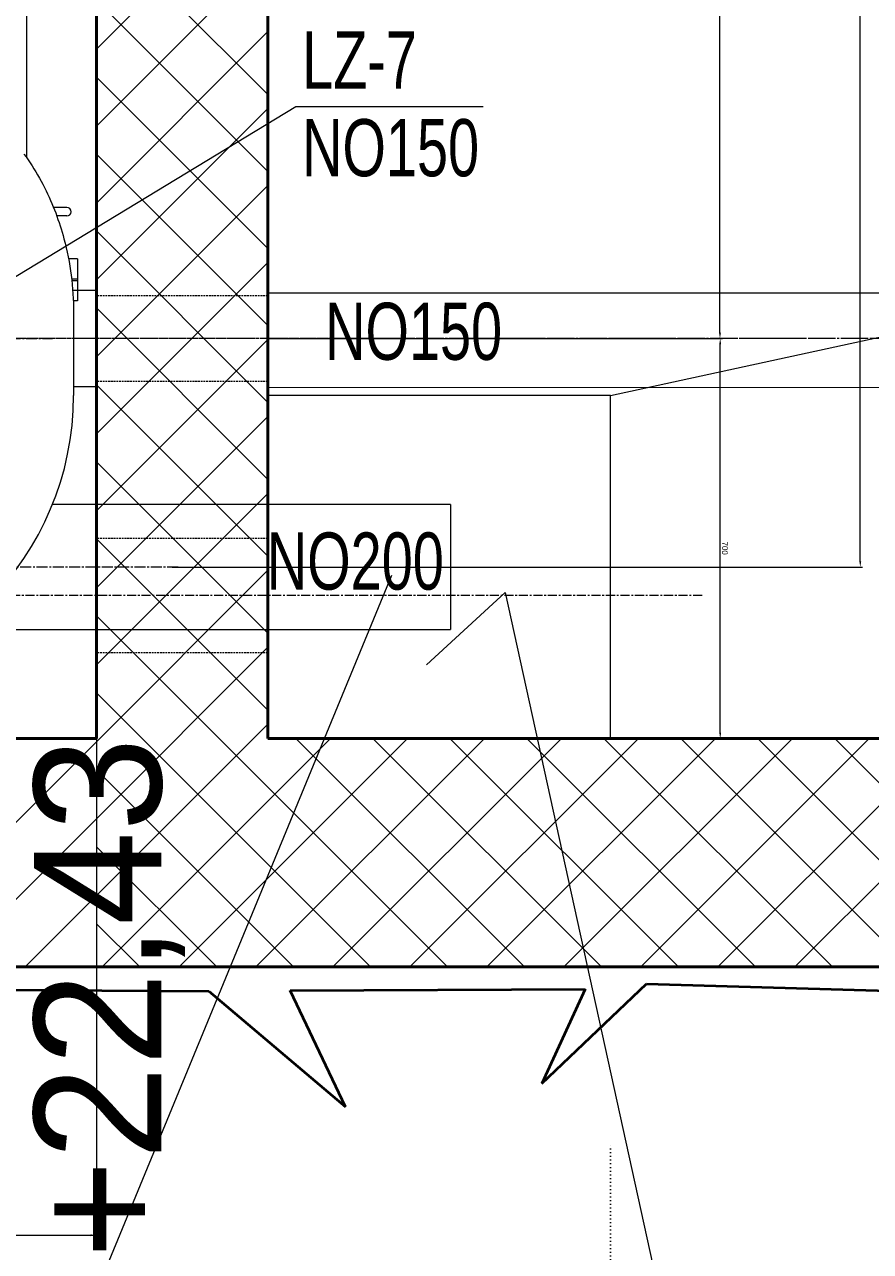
# Model space of a CAD drawing. Header units: millimetres. Extents: x 47631 to 558803, y 29659 to 315570.
# Drawn here: x 491231 to 492712, y 300802 to 302949 of the extents above; entities that cross this region are included whole.
import ezdxf

# ---------------------------------------------------------------- set-up
doc = ezdxf.new("R2010")
doc.units = ezdxf.units.MM
for name, pattern in [('GP kota 13.83_20.63_22.63_PBS_arhitektura$0$CENTER', [50.8, 31.75, -6.35, 6.35, -6.35]), ('GP kota 13.83_20.63_22.63_PBS_arhitektura$0$DOT', [6.35, 0, -6.35]), ('GP kota 13.83_20.63_22.63_PBS_arhitektura$0$HIDDEN', [9.525, 6.35, -3.175]), ('GP kota 13.83_20.63_22.63_PBS_strojarstvo_rashladni_sustav$0$CENTER', [2, 1.25, -0.25, 0.25, -0.25]), ('GP kota 13.83_20.63_22.63_PBS_strojarstvo_rashladni_sustav$0$CENTER2', [28.575, 19.05, -3.175, 3.175, -3.175])]:
    doc.linetypes.add(name, pattern=pattern)
doc.styles.add('GP kota 13.83_20.63_22.63_PBS_arhitektura$0$KOTE', font='arial.ttf')
doc.styles.add('GP kota 13.83_20.63_22.63_PBS_strojarstvo_rashladni_sustav$0$Arial', font='arial.ttf')
doc.styles.add('GP kota 13.83_20.63_22.63_PBS_strojarstvo_rashladni_sustav$0$SIMPLEXCE', font='arial.ttf', dxfattribs={"width": 0.9, "height": 100})

msp = doc.modelspace()

# ---------------------------------------------------------------- linework, layer by layer
at = {"color": 3, "linetype": 'Continuous', "lineweight": 40}
for p, q in [((491356.8, 301699.5), (491356.8, 306199.3)), ((491656.8, 301699.5), (491656.8, 306199.5)), ((491356.8, 301699.5), (476106.8, 301699.5)), ((510156.8, 301699.5), (491656.8, 301699.5)), ((510556.8, 301299.5), (487956.8, 301299.5))]:
    msp.add_line(p, q, dxfattribs=at)
at = {"color": 1, "linetype": 'Continuous', "lineweight": -3}
for p, q in [((491356.8, 301699.7), (491356.8, 306199.3)), ((491656.8, 301699.5), (491656.8, 306199.5)), ((489916.8, 301699.7), (491356.8, 301699.7)), ((510156.8, 301699.5), (491656.8, 301699.5))]:
    msp.add_line(p, q, dxfattribs=at)
at = {"color": 8, "linetype": 'Continuous', "lineweight": 5}
for p, q in [((492256.8, 302299.5), (510156.8, 306199.5)), ((491656.8, 303206.1), (491356.8, 302906.1)), ((491356.8, 303126.5), (491656.8, 302826.5)), ((491656.8, 303071.4), (491356.8, 302771.4)), ((491356.8, 302991.8), (491656.8, 302691.8)), ((491656.8, 302936.7), (491356.8, 302636.7)), ((491356.8, 302857.1), (491656.8, 302557.1)), ((491656.8, 302802), (491356.8, 302502)), ((491356.8, 302722.4), (491656.8, 302422.4)), ((491656.8, 302667.3), (491356.8, 302367.3)), ((491356.8, 302587.7), (491656.8, 302287.7)), ((491656.8, 302532.6), (491356.8, 302232.6)), ((491356.8, 302453), (491656.8, 302153)), ((491656.8, 302397.9), (491356.8, 302097.9)), ((491356.8, 302318.3), (491656.8, 302018.3)), ((491656.8, 302263.2), (491356.8, 301963.2)), ((491356.8, 302183.6), (491656.8, 301883.6)), ((491656.8, 302128.5), (491356.8, 301828.5)), ((491356.8, 302048.9), (491656.8, 301748.9)), ((491656.8, 301993.8), (491356.8, 301693.8)), ((491356.8, 301914.2), (491971.4, 301299.5)), ((491656.8, 301859.1), (491356.8, 301559.1)), ((491356.8, 301779.5), (491836.7, 301299.5)), ((491656.8, 301724.4), (491356.8, 301424.4)), ((491356.8, 301699.5), (491356.8, 301299.7)), ((491766.6, 301699.5), (491366.6, 301299.5)), ((491901.4, 301699.5), (491501.4, 301299.5)), ((492036.1, 301699.5), (491636.1, 301299.5)), ((491706.1, 301699.5), (492106.1, 301299.5)), ((492170.8, 301699.5), (491770.8, 301299.5)), ((491840.8, 301699.5), (492240.8, 301299.5)), ((492305.5, 301699.5), (491905.5, 301299.5)), ((491975.5, 301699.5), (492375.5, 301299.5)), ((492440.2, 301699.5), (492040.2, 301299.5)), ((492110.2, 301699.5), (492510.2, 301299.5)), ((492574.9, 301699.5), (492174.9, 301299.5)), ((492244.9, 301699.5), (492644.9, 301299.5)), ((492709.6, 301699.5), (492309.6, 301299.5)), ((492379.6, 301699.5), (492779.6, 301299.5)), ((492844.3, 301699.5), (492444.3, 301299.5)), ((492514.3, 301699.5), (492914.3, 301299.5)), ((492979, 301699.5), (492579, 301299.5)), ((492649, 301699.5), (493049, 301299.5)), ((490962.5, 301299.5), (491356.8, 301693.8)), ((491356.8, 301644.7), (491702, 301299.5)), ((491097.2, 301299.5), (491356.8, 301559.1)), ((491356.8, 301510), (491567.3, 301299.5)), ((491231.9, 301299.5), (491356.8, 301424.4)), ((491356.8, 301375.3), (491432.6, 301299.5))]:
    msp.add_line(p, q, dxfattribs=at)
at = {"color": 5, "linetype": 'Continuous', "lineweight": 20}
for p, q in [((492448.2, 302409.5), (492448.2, 306189.5)), ((492693.8, 302009.5), (492693.8, 306189.5)), ((491659.8, 302399.5), (492452.6, 302399.5)), ((491659.8, 302399.5), (492452.2, 302399.5)), ((492448.6, 301709.5), (492448.6, 302389.5)), ((491489.5, 301999.5), (492697.8, 301999.5)), ((491356.8, 301696.5), (491356.8, 300825.9)), ((491659.8, 301699.5), (492452.6, 301699.5)), ((490367.2, 300829.9), (491346.8, 300829.9))]:
    msp.add_line(p, q, dxfattribs=at)
at = {"color": 8, "linetype": 'Continuous', "lineweight": 9}
for p, q in [((491234.4, 303596.3), (491234.4, 302716.2)), ((491230, 302722.3), (491233.6, 302717.3)), ((491233.6, 302717.3), (491237.2, 302712.2)), ((491237.2, 302712.2), (491240.7, 302707)), ((491240.7, 302707), (491244.1, 302701.8)), ((491244.1, 302701.8), (491247.4, 302696.6)), ((491247.4, 302696.6), (491250.7, 302691.2)), ((491250.7, 302691.2), (491253.9, 302685.9)), ((491253.9, 302685.9), (491257, 302680.4)), ((491257, 302680.4), (491260, 302675)), ((491260, 302675), (491263, 302669.4)), ((491263, 302669.4), (491265.9, 302663.8)), ((491265.9, 302663.8), (491268.7, 302658.2)), ((491268.7, 302658.2), (491271.4, 302652.5)), ((491271.4, 302652.5), (491274.1, 302646.8)), ((491274.1, 302646.8), (491276.6, 302641)), ((491276.6, 302641), (491279, 302635.6)), ((491279, 302635.6), (491281.2, 302630.2)), ((491281.2, 302630.2), (491283.4, 302624.7)), ((491305, 302629), (491281.7, 302629)), ((491305, 302629), (491281.7, 302629)), ((491283.4, 302624.7), (491285.5, 302619.2)), ((491285.5, 302619.2), (491287.6, 302613.7)), ((491305, 302629), (491305, 302629)), ((491305, 302614), (491287.4, 302614)), ((491287.6, 302613.7), (491289.5, 302608.1)), ((491289.5, 302608.1), (491291.4, 302602.5)), ((491291.4, 302602.5), (491293.3, 302596.9)), ((491293.3, 302596.9), (491295.1, 302591.2)), ((491295.1, 302591.2), (491296.8, 302585.5)), ((491296.8, 302585.5), (491298.4, 302579.8)), ((491298.4, 302579.8), (491300, 302574.1)), ((491300, 302574.1), (491302, 302566.2)), ((491302, 302566.2), (491303.9, 302558.3)), ((491303.9, 302558.3), (491305.6, 302550.4)), ((491305.6, 302550.4), (491307.3, 302542.4)), ((491307.3, 302542.4), (491308.8, 302534.4)), ((491323, 302538.7), (491308, 302538.7)), ((491308.8, 302534.4), (491310.2, 302526.3)), ((491323.5, 302538.7), (491323, 302538.7)), ((491323.5, 302538.7), (491323.5, 302503.6)), ((491310.2, 302526.3), (491311.4, 302518.2)), ((491311.4, 302518.2), (491312.5, 302510.1)), ((491312.5, 302510.1), (491313.5, 302502)), ((491323, 302503.6), (491313.3, 302503.6)), ((491323.5, 302503.6), (491313.3, 302503.6)), ((491313.5, 302502), (491314.4, 302493.9)), ((491323.5, 302500.5), (491313.7, 302500.5)), ((491323.5, 302500.5), (491313.7, 302500.5)), ((491314.4, 302493.9), (491315.1, 302485.7)), ((491323.5, 302503.6), (491323, 302503.6)), ((491323.5, 302503.6), (491323.5, 302500.5)), ((491323.5, 302500.5), (491323.5, 302465.4)), ((491315.1, 302485.7), (491315.7, 302477.5)), ((491315.7, 302477.5), (491316.1, 302469.3)), ((491316.1, 302469.3), (491316.5, 302461.1)), ((491323.5, 302465.4), (491316.3, 302465.4)), ((491316.5, 302461.1), (491316.7, 302452.9)), ((491316.7, 302452.9), (491316.7, 302444.7)), ((491316.7, 302443.9), (491316.7, 302299.5))]:
    msp.add_line(p, q, dxfattribs=at)
at = {"color": 252, "linetype": 'Continuous', "lineweight": 13}
msp.add_line((491062.1, 302415.4), (491706, 302805.6), dxfattribs=at)
at = {"color": 7, "linetype": 'Continuous', "lineweight": 20}
msp.add_line((491706, 302805.6), (492033.7, 302805.6), dxfattribs=at)
at = {"color": 1, "linetype": 'Continuous', "lineweight": 15}
for p, q in [((491356.8, 302483.7), (491315.2, 302483.7)), ((491656.8, 302479.3), (494868, 302479.3)), ((491316.7, 302315.4), (491356.8, 302315.4)), ((491656.8, 302313.7), (494868, 302315.4)), ((491976.8, 302109.1), (491280.6, 302109.1)), ((491976.8, 302109.1), (491976.8, 301890)), ((491110.3, 301890), (491976.8, 301890))]:
    msp.add_line(p, q, dxfattribs=at)
at = {"color": 7, "linetype": 'GP kota 13.83_20.63_22.63_PBS_arhitektura$0$HIDDEN', "lineweight": 15, "ltscale": 0.5}
for p, q in [((491656.8, 302474.5), (491356.8, 302474.5)), ((491656.8, 302324.5), (491356.8, 302324.5)), ((491656.8, 302049.5), (491356.8, 302049.5)), ((491656.8, 301849.5), (491356.8, 301849.5))]:
    msp.add_line(p, q, dxfattribs=at)
at = {"color": 2, "linetype": 'GP kota 13.83_20.63_22.63_PBS_arhitektura$0$CENTER', "lineweight": 18, "ltscale": 0.5}
for p, q in [((494834.4, 302399.5), (490911.6, 302399.5)), ((492416.9, 301949.5), (490911.6, 301949.5))]:
    msp.add_line(p, q, dxfattribs=at)
at = {"color": 4, "linetype": 'GP kota 13.83_20.63_22.63_PBS_strojarstvo_rashladni_sustav$0$CENTER2', "lineweight": 9}
for p, q in [((490976.5, 302399.5), (491279.8, 302399.5)), ((494993.8, 302399.8), (491773.9, 302399.8)), ((494993.8, 302399.8), (491773.9, 302399.8)), ((491499.8, 301999.5), (490635, 301999.5))]:
    msp.add_line(p, q, dxfattribs=at)
at = {"color": 4, "linetype": 'GP kota 13.83_20.63_22.63_PBS_strojarstvo_rashladni_sustav$0$CENTER', "lineweight": 9, "ltscale": 5}
msp.add_line((491901.9, 302399.5), (491176.9, 302399.5), dxfattribs=at)
at = {"color": 4, "linetype": 'Continuous', "lineweight": 20}
for p, q in [((492256.8, 302299.5), (491656.8, 302299.5)), ((492256.8, 301699.5), (492256.8, 302299.5))]:
    msp.add_line(p, q, dxfattribs=at)
at = {"color": 2, "linetype": 'Continuous', "lineweight": 20}
for p, q in [((491375.2, 300775.5), (491873.9, 301985.4)), ((491934.8, 301828.6), (492072.5, 301954.8)), ((492072.5, 301954.8), (492359.5, 300646.8))]:
    msp.add_line(p, q, dxfattribs=at)
at = {"color": 253, "linetype": 'Continuous', "lineweight": 35}
for p, q in [((492136.3, 301095.7), (492319.9, 301270.1)), ((492319.9, 301270.1), (492842.1, 301254.8)), ((491126.8, 301260.2), (491553.4, 301257)), ((491553.4, 301257), (491792.5, 301054.7)), ((491695.7, 301258.6), (492212.3, 301260.9)), ((491792.5, 301054.7), (491695.7, 301258.6)), ((492212.3, 301260.9), (492136.3, 301095.7))]:
    msp.add_line(p, q, dxfattribs=at)
at = {"color": 2, "linetype": 'GP kota 13.83_20.63_22.63_PBS_arhitektura$0$DOT', "lineweight": 20}
msp.add_line((492256.8, 299587.9), (492256.8, 300988.1), dxfattribs=at)
at = {"color": 8, "linetype": 'Continuous', "lineweight": 9}
for centre, radius, start, end in [((491305, 302621.5), 7.5, 360, 90), ((491305, 302621.5), 7.5, 270, 360), ((490807.2, 302299.5), 509.5, 270, 0)]:
    msp.add_arc(centre, radius, start, end, dxfattribs=at)
at = {"color": 5, "linetype": 'Continuous', "lineweight": 20}
for points in [[(492446.6, 302409.5), (492449.9, 302409.5), (492448.2, 302399.5)], [(492447, 302389.5), (492450.3, 302389.5), (492448.6, 302399.5)], [(492692.2, 302009.5), (492695.5, 302009.5), (492693.8, 301999.5)], [(492447, 301709.5), (492450.3, 301709.5), (492448.6, 301699.5)], [(491346.8, 300831.6), (491346.8, 300828.3), (491356.8, 300829.9)]]:
    msp.add_solid(points, dxfattribs=at)

# ---------------------------------------------------------------- texts
at = {"color": 7, "linetype": 'Continuous', "lineweight": 20, "style": 'GP kota 13.83_20.63_22.63_PBS_strojarstvo_rashladni_sustav$0$SIMPLEXCE', "width": 0.7}
for s, p in [('LZ-7', (491716.8, 302836.9)), ('NO150', (491716.8, 302683.5)), ('NO150', (491757.1, 302362.2)), ('NO200', (491655.1, 301960))]:
    msp.add_text(s, height=100, dxfattribs=at).set_placement(p)
at = {"color": 5, "linetype": 'Continuous', "lineweight": 20, "style": 'GP kota 13.83_20.63_22.63_PBS_strojarstvo_rashladni_sustav$0$Arial'}
msp.add_text('700', height=10, rotation=270, dxfattribs=at).set_placement((492451.8, 302044.2))
at = {"color": 2, "linetype": 'Continuous', "lineweight": 20, "style": 'GP kota 13.83_20.63_22.63_PBS_arhitektura$0$KOTE', "width": 0.95}
msp.add_attdef('+22,43', (491470.2, 300789.3), '', height=222.7, rotation=90, dxfattribs=at)

doc.saveas('drawing.dxf')
